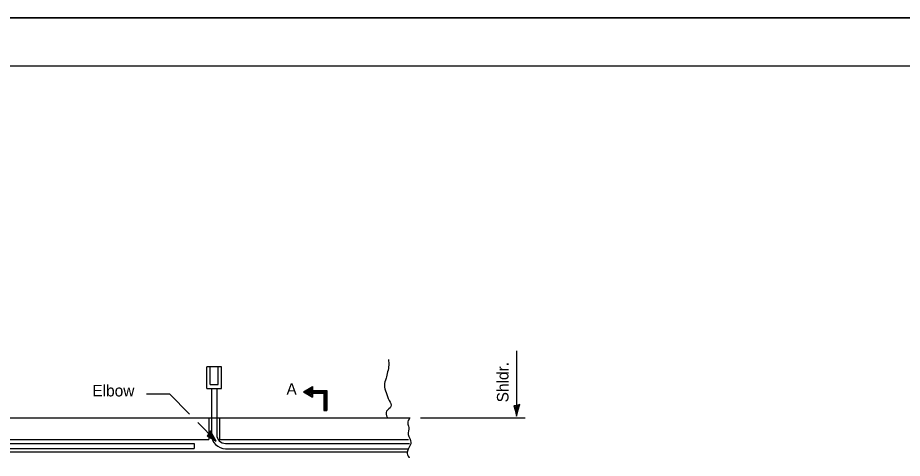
# Model space of a CAD drawing. Extents: x 600886 to 602246, y 1107 to 1547.
# Drawn here: x 601936.9 to 602120.6, y 1455.5 to 1547 of the extents above; entities that cross this region are included whole.
import ezdxf

# ---------------------------------------------------------------- set-up
doc = ezdxf.new("R2010")
doc.units = 0
for name, color, linetype in [('Design_EX_Roadway Dimensions', 7, 'Continuous'), ('Design_EX_Roadway Notes', 7, 'Continuous'), ('Drainage_PR_Pipe Culvert', 7, 'Continuous'), ('Level 48', 7, 'Continuous'), ('Sheets_50 Reference Boundary', 7, 'Continuous'), ('Sheets_General Details', 7, 'Continuous'), ('Sheets_Printer Plotting Border', 7, 'Continuous'), ('Topo_Shoulder', 7, 'Continuous')]:
    doc.layers.add(name, color=color, linetype=linetype)

msp = doc.modelspace()

# ---------------------------------------------------------------- linework, layer by layer
at = {"layer": 'Design_EX_Roadway Dimensions'}
for p, q in [((602040.52, 1477.81), (602040.52, 1464.27)), ((601996.25, 1469.3), (601998.12, 1470.38)), ((601996.58, 1469.3), (601997.95, 1470.09)), ((601997.95, 1470.09), (601997.95, 1468.52)), ((601998.12, 1470.38), (601998.12, 1468.22)), ((601996.25, 1469.3), (601998.12, 1468.22)), ((601996.58, 1469.3), (601997.95, 1468.52)), ((601996.92, 1469.3), (601997.78, 1469.8)), ((601996.92, 1469.3), (601997.78, 1468.81)), ((601997.26, 1469.3), (601997.61, 1469.51)), ((601997.26, 1469.3), (601997.61, 1469.1)), ((601997.61, 1469.51), (601997.61, 1469.1)), ((601997.78, 1469.8), (601997.78, 1468.81)), ((601998.12, 1469.6), (602001.12, 1469.6)), ((601998.12, 1469.45), (602000.97, 1469.45)), ((601998.12, 1469.3), (602000.82, 1469.3)), ((601998.12, 1469.15), (602000.67, 1469.15)), ((601998.12, 1469), (602000.52, 1469)), ((602000.52, 1469), (602000.52, 1465.4)), ((602000.67, 1469.15), (602000.67, 1465.4)), ((602000.82, 1469.3), (602000.82, 1465.4)), ((602000.97, 1469.45), (602000.97, 1465.4)), ((602001.12, 1469.6), (602001.12, 1465.4)), ((602000.52, 1465.4), (602001.12, 1465.4)), ((602020.59, 1463.93), (602042.32, 1463.93))]:
    msp.add_line(p, q, dxfattribs=at)
msp.add_lwpolyline([(602040.58, 1466.47), (602039.99, 1466.4), (602040.24, 1465.47), (602040.52, 1464.27), (602040.83, 1465.55), (602041.19, 1466.67), (602040.58, 1466.47), (602040.19, 1466.37), (602040.52, 1465.07), (602040.97, 1466.49), (602040.47, 1466.28), (602040.54, 1465.69), (602040.69, 1466.26)], dxfattribs=at)
at = {"layer": 'Design_EX_Roadway Notes'}
for p, q in [((601963.65, 1468.88), (601968.45, 1468.88)), ((601972.59, 1464.69), (601968.45, 1468.88)), ((601978.16, 1459.05), (601974.3, 1462.96))]:
    msp.add_line(p, q, dxfattribs=at)
msp.add_lwpolyline([(601976.66, 1460.65), (601976.29, 1460.19), (601977.12, 1459.71), (601978.16, 1459.05), (601977.49, 1460.18), (601976.95, 1461.22), (601976.66, 1460.65), (601976.45, 1460.31), (601977.6, 1459.62), (601976.92, 1460.95), (601976.71, 1460.44), (601977.18, 1460.07), (601976.89, 1460.59)], dxfattribs=at)
for points in [[(602013.93, 1475.99), (602013.98, 1474.8), (602013.75, 1473.45), (602013.42, 1472.1), (602013.08, 1470.64), (602013.42, 1469.18), (602014.09, 1467.49), (602014.43, 1466.26), (602013.53, 1465.25), (602013.64, 1464.01)], [(602018.36, 1463.93), (602017.91, 1462.81), (602018.14, 1461.91), (602018.02, 1460.45), (602018.58, 1458.77), (602018.14, 1457.64), (602017.8, 1456.74), (602018.14, 1455.73), (602018.25, 1455.62)]]:
    msp.add_spline(points, degree=3, dxfattribs=at)
at = {"layer": 'Drainage_PR_Pipe Culvert'}
for p, q in [((601976.16, 1469.99), (601976.16, 1474.49)), ((601979.25, 1474.49), (601976.16, 1474.49)), ((601976.86, 1470.8), (601976.86, 1474.49)), ((601978.55, 1470.8), (601978.55, 1474.49)), ((601979.25, 1469.99), (601979.25, 1474.49)), ((601976.16, 1469.99), (601979.25, 1469.99)), ((601976.86, 1470.8), (601978.55, 1470.8)), ((601977.16, 1469.99), (601977.16, 1460.4)), ((601978.25, 1469.99), (601978.25, 1460.4)), ((601976.61, 1463.95), (601976.61, 1459.37)), ((601978.8, 1463.95), (601978.8, 1459.37)), ((601845.58, 1459.37), (601976.61, 1459.37)), ((601978.8, 1459.37), (602018.06, 1459.37)), ((601846.86, 1458.58), (601973.56, 1458.58)), ((601846.86, 1457.55), (601973.56, 1457.55)), ((601973.56, 1458.58), (601973.56, 1457.55)), ((601980.07, 1458.58), (602018.28, 1458.58)), ((601980.07, 1457.49), (602017.94, 1457.49)), ((601808.12, 1456.84), (602017.83, 1456.84))]:
    msp.add_line(p, q, dxfattribs=at)
for radius in [2.91, 1.82]:
    msp.add_arc((601980.07, 1460.4), radius, 180, 270, dxfattribs=at)
at = {"layer": 'Level 48'}
msp.add_lwpolyline([(601565.56, 1546.98), (602245.56, 1546.98), (602245.56, 1106.98), (601565.56, 1106.98)], close=True, dxfattribs=at)
at = {"layer": 'Sheets_50 Reference Boundary'}
msp.add_lwpolyline([(601605.56, 1536.97), (602235.56, 1536.97), (602235.56, 1136.98), (601605.56, 1136.98)], close=True, dxfattribs=at)
at = {"layer": 'Sheets_General Details'}
msp.add_line((602245.56, 1546.98), (601565.56, 1546.98), dxfattribs=at)
msp.add_lwpolyline([(601605.56, 1536.98), (602235.56, 1536.98), (602235.56, 1116.98), (601605.56, 1116.98)], close=True, dxfattribs=at)
at = {"layer": 'Sheets_Printer Plotting Border'}
msp.add_lwpolyline([(601565.56, 1106.98), (602245.56, 1106.98), (602245.56, 1546.98), (601565.56, 1546.98)], close=True, dxfattribs=at)
at = {"layer": 'Topo_Shoulder'}
msp.add_line((601808.57, 1463.93), (602018.36, 1463.93), dxfattribs=at)

# ---------------------------------------------------------------- texts
at = {"layer": 'Design_EX_Roadway Dimensions'}
msp.add_text('Shldr.', height=2.4, rotation=90, dxfattribs=at).set_placement((602038.85, 1467.11))
msp.add_text('A', height=2.4, dxfattribs=at).set_placement((601992.73, 1468.68))
at = {"layer": 'Design_EX_Roadway Notes'}
msp.add_text('Elbow', height=2.4, dxfattribs=at).set_placement((601952.41, 1468.34))

doc.saveas('drawing.dxf')
